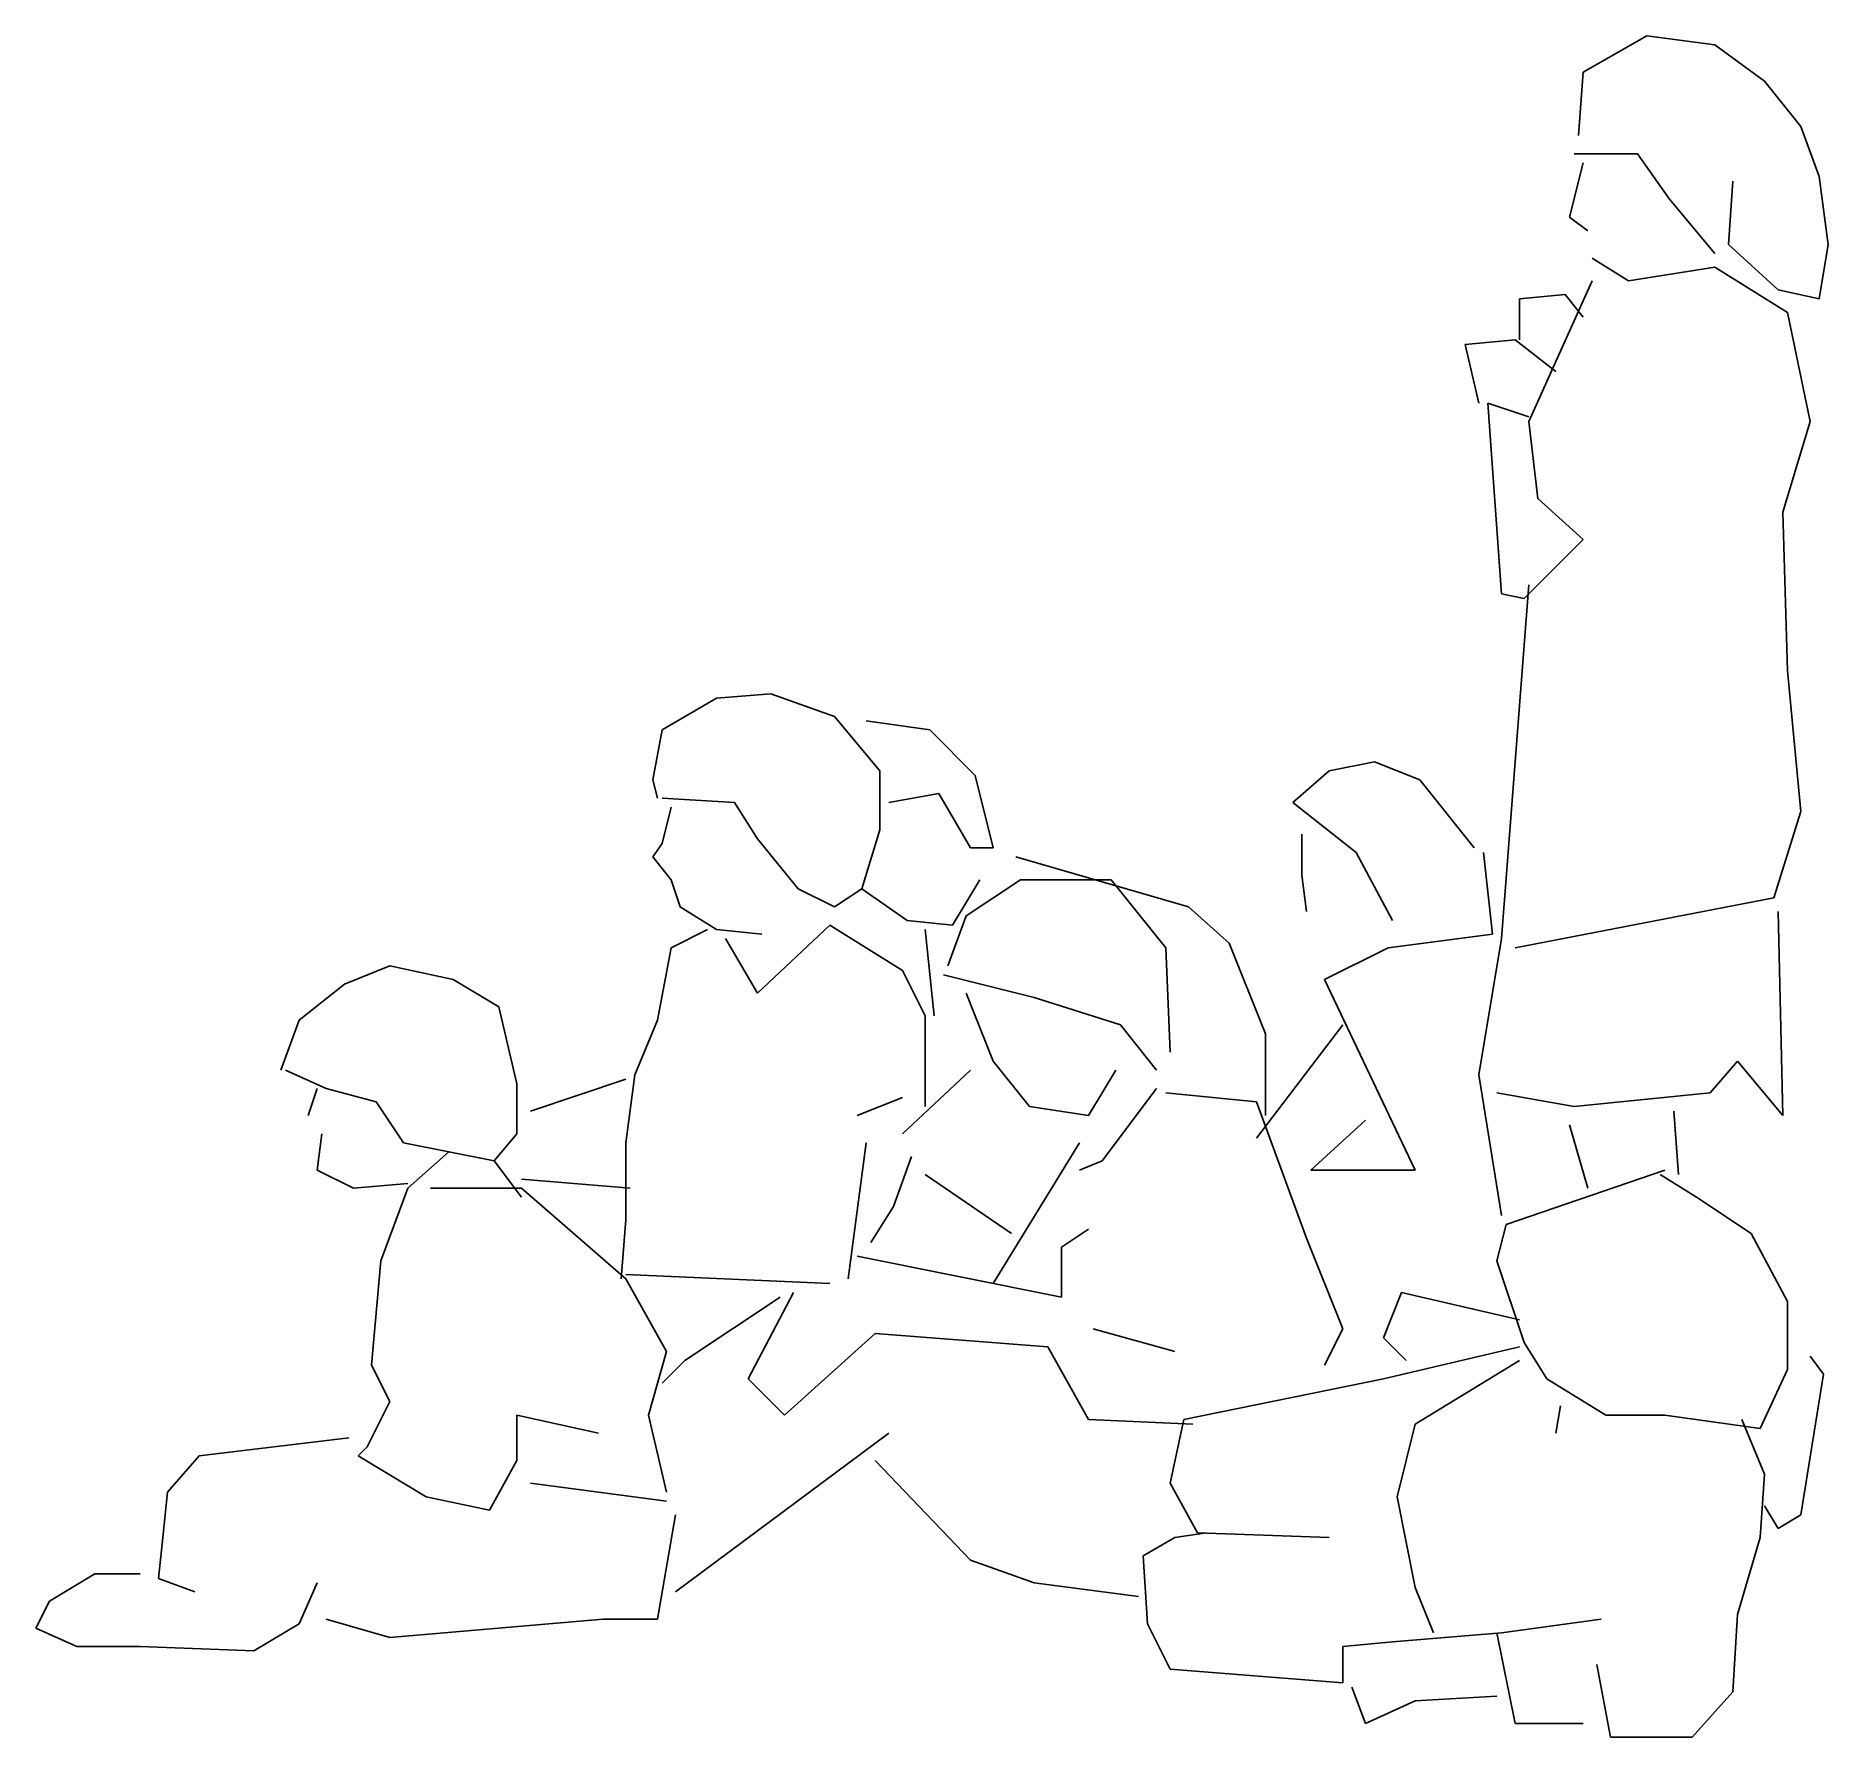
# Model space of a CAD drawing. Header units: millimetres. Extents: x -1531.67 to -1530.09, y 1855.66 to 1857.16.
import ezdxf

# ---------------------------------------------------------------- set-up
doc = ezdxf.new("R2010")
doc.units = ezdxf.units.MM
doc.header["$LTSCALE"] = 10
doc.layers.add('Humanos', color=2, linetype='Continuous')

msp = doc.modelspace()

# ---------------------------------------------------------------- linework, layer by layer
at = {"layer": 'Humanos'}
for p, q in [((-1530.3091, 1857.1285), (-1530.2531, 1857.1605)), ((-1530.2531, 1857.1605), (-1530.1931, 1857.1525)), ((-1530.1931, 1857.1525), (-1530.1491, 1857.1205)), ((-1530.3131, 1857.0725), (-1530.3091, 1857.1285)), ((-1530.1491, 1857.1205), (-1530.1171, 1857.0805)), ((-1530.1171, 1857.0805), (-1530.1011, 1857.0365)), ((-1530.2611, 1857.0565), (-1530.3171, 1857.0565)), ((-1530.2331, 1857.0165), (-1530.2611, 1857.0565)), ((-1530.3091, 1857.0485), (-1530.3211, 1857.0005)), ((-1530.1811, 1856.9765), (-1530.1771, 1857.0325)), ((-1530.1011, 1857.0365), (-1530.0931, 1856.9765)), ((-1530.1931, 1856.9685), (-1530.2331, 1857.0165)), ((-1530.3211, 1857.0005), (-1530.3051, 1856.9885)), ((-1530.1371, 1856.9365), (-1530.1811, 1856.9765)), ((-1530.0931, 1856.9765), (-1530.1011, 1856.9285)), ((-1530.3011, 1856.9645), (-1530.2691, 1856.9445)), ((-1530.3011, 1856.9445), (-1530.3571, 1856.8205)), ((-1530.2691, 1856.9445), (-1530.1931, 1856.9565)), ((-1530.1931, 1856.9565), (-1530.1291, 1856.9165)), ((-1530.3651, 1856.9285), (-1530.3251, 1856.9325)), ((-1530.3651, 1856.8925), (-1530.3651, 1856.9285)), ((-1530.3251, 1856.9325), (-1530.3091, 1856.9125)), ((-1530.1011, 1856.9285), (-1530.1371, 1856.9365)), ((-1530.1291, 1856.9165), (-1530.1091, 1856.8205)), ((-1530.4131, 1856.8885), (-1530.3691, 1856.8925)), ((-1530.4011, 1856.8365), (-1530.4131, 1856.8885)), ((-1530.3691, 1856.8925), (-1530.3331, 1856.8645)), ((-1530.3811, 1856.6685), (-1530.3931, 1856.8365)), ((-1530.3931, 1856.8365), (-1530.3571, 1856.8245)), ((-1530.3571, 1856.8205), (-1530.3491, 1856.7525)), ((-1530.1091, 1856.8205), (-1530.1331, 1856.7405)), ((-1530.3491, 1856.7525), (-1530.3091, 1856.7165)), ((-1530.1331, 1856.7405), (-1530.1291, 1856.6005)), ((-1530.3091, 1856.7165), (-1530.3611, 1856.6645)), ((-1530.3811, 1856.3645), (-1530.3571, 1856.6765)), ((-1530.3611, 1856.6645), (-1530.3811, 1856.6685)), ((-1530.1291, 1856.6005), (-1530.1171, 1856.4765)), ((-1531.0251, 1856.5805), (-1531.0731, 1856.5765)), ((-1530.9691, 1856.5605), (-1531.0251, 1856.5805)), ((-1531.0731, 1856.5765), (-1531.1211, 1856.5485)), ((-1531.1211, 1856.5485), (-1531.1291, 1856.5045)), ((-1530.9291, 1856.5125), (-1530.9691, 1856.5605)), ((-1530.8851, 1856.5485), (-1530.9411, 1856.5565)), ((-1530.8451, 1856.5085), (-1530.8851, 1856.5485)), ((-1530.4931, 1856.5205), (-1530.5331, 1856.5125)), ((-1530.4531, 1856.5045), (-1530.4931, 1856.5205)), ((-1531.1291, 1856.5045), (-1531.1251, 1856.4885)), ((-1530.9291, 1856.4605), (-1530.9291, 1856.5125)), ((-1530.8291, 1856.4445), (-1530.8451, 1856.5085)), ((-1530.5331, 1856.5125), (-1530.5651, 1856.4845)), ((-1530.4051, 1856.4445), (-1530.4531, 1856.5045)), ((-1531.1211, 1856.4885), (-1531.0571, 1856.4845)), ((-1531.0571, 1856.4845), (-1531.0371, 1856.4525)), ((-1530.9211, 1856.4845), (-1530.8771, 1856.4925)), ((-1530.8771, 1856.4925), (-1530.8491, 1856.4445)), ((-1530.5651, 1856.4845), (-1530.5091, 1856.4405)), ((-1531.1131, 1856.4805), (-1531.1211, 1856.4485)), ((-1530.1171, 1856.4765), (-1530.1411, 1856.4005)), ((-1530.9451, 1856.4085), (-1530.9291, 1856.4605)), ((-1530.5571, 1856.4565), (-1530.5571, 1856.4205)), ((-1531.1211, 1856.4485), (-1531.1291, 1856.4365)), ((-1531.0371, 1856.4525), (-1531.0011, 1856.4085)), ((-1530.8491, 1856.4445), (-1530.8291, 1856.4445)), ((-1530.5091, 1856.4405), (-1530.4771, 1856.3805)), ((-1530.3971, 1856.4405), (-1530.3891, 1856.3685)), ((-1531.1291, 1856.4365), (-1531.1131, 1856.4165)), ((-1530.8091, 1856.4365), (-1530.6571, 1856.3925)), ((-1531.1131, 1856.4165), (-1531.1051, 1856.3925)), ((-1531.0011, 1856.4085), (-1530.9691, 1856.3925)), ((-1530.9691, 1856.3925), (-1530.9451, 1856.4085)), ((-1530.9451, 1856.4085), (-1530.9051, 1856.3805)), ((-1530.8651, 1856.3765), (-1530.8411, 1856.4165)), ((-1530.8051, 1856.4165), (-1530.8531, 1856.3845)), ((-1530.7251, 1856.4165), (-1530.8051, 1856.4165)), ((-1530.6771, 1856.3565), (-1530.7251, 1856.4165)), ((-1530.5571, 1856.4205), (-1530.5531, 1856.3885)), ((-1531.1051, 1856.3925), (-1531.0731, 1856.3725)), ((-1530.6571, 1856.3925), (-1530.6211, 1856.3605)), ((-1530.1411, 1856.4005), (-1530.3691, 1856.3565)), ((-1531.0371, 1856.3165), (-1530.9731, 1856.3765)), ((-1530.9731, 1856.3765), (-1530.9091, 1856.3365)), ((-1530.9051, 1856.3805), (-1530.8651, 1856.3765)), ((-1530.8531, 1856.3845), (-1530.8691, 1856.3405)), ((-1530.1371, 1856.3885), (-1530.1331, 1856.2085)), ((-1531.0811, 1856.3725), (-1531.1131, 1856.3565)), ((-1531.0731, 1856.3725), (-1531.0331, 1856.3685)), ((-1531.0651, 1856.3645), (-1531.0371, 1856.3165)), ((-1530.8891, 1856.3725), (-1530.8811, 1856.2965)), ((-1530.6211, 1856.3605), (-1530.5891, 1856.2805)), ((-1530.4811, 1856.3565), (-1530.3891, 1856.3685)), ((-1530.4011, 1856.2445), (-1530.3811, 1856.3645)), ((-1531.1131, 1856.3565), (-1531.1251, 1856.2925)), ((-1530.6731, 1856.2645), (-1530.6771, 1856.3565)), ((-1530.5371, 1856.3285), (-1530.4811, 1856.3565)), ((-1531.4011, 1856.3245), (-1531.3611, 1856.3405)), ((-1531.3611, 1856.3405), (-1531.3051, 1856.3285)), ((-1531.3051, 1856.3285), (-1531.2651, 1856.3045)), ((-1530.9091, 1856.3365), (-1530.8891, 1856.2965)), ((-1530.8731, 1856.3325), (-1530.7931, 1856.3125)), ((-1530.4571, 1856.1605), (-1530.5371, 1856.3285)), ((-1531.4411, 1856.2925), (-1531.4011, 1856.3245)), ((-1530.8531, 1856.3165), (-1530.8291, 1856.2565)), ((-1530.7931, 1856.3125), (-1530.7171, 1856.2885)), ((-1531.2651, 1856.3045), (-1531.2491, 1856.2365)), ((-1530.8891, 1856.2965), (-1530.8891, 1856.2165)), ((-1531.4571, 1856.2485), (-1531.4411, 1856.2925)), ((-1531.1251, 1856.2925), (-1531.1451, 1856.2445)), ((-1530.7171, 1856.2885), (-1530.6851, 1856.2485)), ((-1530.5211, 1856.2885), (-1530.5971, 1856.1885)), ((-1530.5891, 1856.2805), (-1530.5891, 1856.2085)), ((-1531.4171, 1856.2325), (-1531.4531, 1856.2485)), ((-1530.8491, 1856.2485), (-1530.9091, 1856.1925)), ((-1530.8291, 1856.2565), (-1530.7971, 1856.2165)), ((-1530.7451, 1856.2085), (-1530.7211, 1856.2485)), ((-1530.1731, 1856.2565), (-1530.1971, 1856.2285)), ((-1530.1331, 1856.2085), (-1530.1731, 1856.2565)), ((-1531.4251, 1856.2325), (-1531.4331, 1856.2085)), ((-1531.3731, 1856.2205), (-1531.4171, 1856.2325)), ((-1531.2491, 1856.2365), (-1531.2491, 1856.1925)), ((-1531.1531, 1856.2405), (-1531.2371, 1856.2125)), ((-1531.1451, 1856.2445), (-1531.1531, 1856.1845)), ((-1530.6851, 1856.2325), (-1530.7331, 1856.1685)), ((-1530.3811, 1856.1205), (-1530.4011, 1856.2445)), ((-1531.3491, 1856.1845), (-1531.3731, 1856.2205)), ((-1530.9091, 1856.2245), (-1530.9491, 1856.2085)), ((-1530.7971, 1856.2165), (-1530.7451, 1856.2085)), ((-1530.6771, 1856.2285), (-1530.5971, 1856.2205)), ((-1530.5971, 1856.2205), (-1530.5531, 1856.1005)), ((-1530.3171, 1856.2165), (-1530.3851, 1856.2285)), ((-1530.1971, 1856.2285), (-1530.3171, 1856.2165)), ((-1530.5011, 1856.2045), (-1530.5491, 1856.1605)), ((-1530.3211, 1856.2005), (-1530.3051, 1856.1445)), ((-1530.2291, 1856.2125), (-1530.2251, 1856.1565)), ((-1531.4211, 1856.1925), (-1531.4251, 1856.1605)), ((-1531.2691, 1856.1685), (-1531.3491, 1856.1845)), ((-1531.2491, 1856.1925), (-1531.2691, 1856.1685)), ((-1531.1531, 1856.1845), (-1531.1531, 1856.1165)), ((-1530.9411, 1856.1845), (-1530.9571, 1856.0645)), ((-1530.7531, 1856.1845), (-1530.8291, 1856.0605)), ((-1531.3091, 1856.1765), (-1531.3451, 1856.1445)), ((-1531.2691, 1856.1685), (-1531.2451, 1856.1365)), ((-1530.9011, 1856.1725), (-1530.9171, 1856.1285)), ((-1530.7331, 1856.1685), (-1530.7531, 1856.1605)), ((-1531.4251, 1856.1605), (-1531.3931, 1856.1445)), ((-1531.1491, 1856.1445), (-1531.2451, 1856.1525)), ((-1530.8891, 1856.1565), (-1530.8131, 1856.1045)), ((-1530.5491, 1856.1605), (-1530.4571, 1856.1605)), ((-1530.2371, 1856.1605), (-1530.3771, 1856.1125)), ((-1530.2091, 1856.1365), (-1530.2411, 1856.1565)), ((-1531.3931, 1856.1445), (-1531.3451, 1856.1485)), ((-1531.3451, 1856.1445), (-1531.3691, 1856.0805)), ((-1531.2451, 1856.1445), (-1531.3251, 1856.1445)), ((-1531.1531, 1856.0645), (-1531.2451, 1856.1445)), ((-1530.9171, 1856.1285), (-1530.9371, 1856.0965)), ((-1530.1611, 1856.1045), (-1530.2091, 1856.1365)), ((-1531.1531, 1856.1165), (-1531.1571, 1856.0645)), ((-1530.7451, 1856.1085), (-1530.7691, 1856.0925)), ((-1530.3771, 1856.1125), (-1530.3851, 1856.0805)), ((-1530.7691, 1856.0925), (-1530.7691, 1856.0485)), ((-1530.5531, 1856.1005), (-1530.5211, 1856.0205)), ((-1530.1291, 1856.0445), (-1530.1611, 1856.1045)), ((-1531.3691, 1856.0805), (-1531.3771, 1855.9885)), ((-1530.7691, 1856.0485), (-1530.9491, 1856.0845)), ((-1530.3851, 1856.0805), (-1530.3611, 1856.0085)), ((-1531.1531, 1856.0685), (-1530.9731, 1856.0605)), ((-1531.1171, 1856.0005), (-1531.1531, 1856.0645)), ((-1531.0171, 1856.0485), (-1531.1011, 1855.9925)), ((-1531.0051, 1856.0525), (-1531.0451, 1855.9765)), ((-1530.4691, 1856.0525), (-1530.4851, 1856.0125)), ((-1530.3651, 1856.0285), (-1530.4691, 1856.0525)), ((-1530.1291, 1855.9845), (-1530.1291, 1856.0445)), ((-1531.0131, 1855.9445), (-1530.9331, 1856.0165)), ((-1530.9331, 1856.0165), (-1530.7811, 1856.0045)), ((-1530.7411, 1856.0205), (-1530.6691, 1856.0005)), ((-1530.5211, 1856.0205), (-1530.5371, 1855.9885)), ((-1530.4851, 1856.0125), (-1530.4651, 1855.9925)), ((-1531.1331, 1855.9445), (-1531.1171, 1856.0005)), ((-1530.7811, 1856.0045), (-1530.7451, 1855.9405)), ((-1530.4851, 1855.9765), (-1530.3651, 1856.0045)), ((-1530.3611, 1856.0085), (-1530.3411, 1855.9765)), ((-1530.1091, 1855.9965), (-1530.0971, 1855.9805)), ((-1531.3771, 1855.9885), (-1531.3611, 1855.9565)), ((-1531.1011, 1855.9925), (-1531.1211, 1855.9725)), ((-1530.3651, 1855.9925), (-1530.4571, 1855.9365)), ((-1530.1531, 1855.9325), (-1530.1291, 1855.9845)), ((-1530.0971, 1855.9805), (-1530.1171, 1855.8565)), ((-1531.0451, 1855.9765), (-1531.0131, 1855.9445)), ((-1530.6611, 1855.9405), (-1530.4851, 1855.9765)), ((-1530.3411, 1855.9765), (-1530.2891, 1855.9445)), ((-1531.3611, 1855.9565), (-1531.3811, 1855.9165)), ((-1530.3291, 1855.9525), (-1530.3331, 1855.9285)), ((-1531.2491, 1855.9445), (-1531.1771, 1855.9285)), ((-1531.2491, 1855.9045), (-1531.2491, 1855.9445)), ((-1531.1171, 1855.8765), (-1531.1331, 1855.9445)), ((-1530.7451, 1855.9405), (-1530.6531, 1855.9365)), ((-1530.6731, 1855.8845), (-1530.6611, 1855.9405)), ((-1530.4571, 1855.9365), (-1530.4731, 1855.8725)), ((-1530.2891, 1855.9445), (-1530.2371, 1855.9445)), ((-1530.2371, 1855.9445), (-1530.1531, 1855.9325)), ((-1530.1491, 1855.8925), (-1530.1691, 1855.9405)), ((-1531.3971, 1855.9245), (-1531.5291, 1855.9085)), ((-1531.3811, 1855.9165), (-1531.3891, 1855.9085)), ((-1531.1091, 1855.7885), (-1530.9211, 1855.9285)), ((-1531.5291, 1855.9085), (-1531.5571, 1855.8765)), ((-1531.3891, 1855.9085), (-1531.3291, 1855.8725)), ((-1531.2731, 1855.8605), (-1531.2491, 1855.9045)), ((-1530.9331, 1855.9045), (-1530.8491, 1855.8165)), ((-1531.2371, 1855.8845), (-1531.1171, 1855.8685)), ((-1530.6491, 1855.8405), (-1530.6731, 1855.8845)), ((-1530.1531, 1855.8365), (-1530.1491, 1855.8925)), ((-1531.5571, 1855.8765), (-1531.5611, 1855.8365)), ((-1531.3291, 1855.8725), (-1531.2731, 1855.8605)), ((-1530.4731, 1855.8725), (-1530.4571, 1855.7925)), ((-1531.1251, 1855.7645), (-1531.1091, 1855.8565)), ((-1530.1371, 1855.8445), (-1530.1491, 1855.8645)), ((-1530.1171, 1855.8565), (-1530.1371, 1855.8445)), ((-1531.5611, 1855.8365), (-1531.5651, 1855.8005)), ((-1530.6971, 1855.8205), (-1530.6691, 1855.8365)), ((-1530.6691, 1855.8365), (-1530.6411, 1855.8405)), ((-1530.5331, 1855.8365), (-1530.6491, 1855.8405)), ((-1530.1731, 1855.7685), (-1530.1531, 1855.8365)), ((-1530.8491, 1855.8165), (-1530.7931, 1855.7965)), ((-1530.6931, 1855.7605), (-1530.6971, 1855.8205)), ((-1531.6211, 1855.8045), (-1531.6611, 1855.7805)), ((-1531.5811, 1855.8045), (-1531.6211, 1855.8045)), ((-1531.5651, 1855.8005), (-1531.5331, 1855.7885)), ((-1531.4411, 1855.7605), (-1531.4251, 1855.7965)), ((-1530.7931, 1855.7965), (-1530.7011, 1855.7845)), ((-1530.4571, 1855.7925), (-1530.4411, 1855.7525)), ((-1531.6611, 1855.7805), (-1531.6731, 1855.7565)), ((-1531.4811, 1855.7365), (-1531.4411, 1855.7605)), ((-1531.4171, 1855.7645), (-1531.3611, 1855.7485)), ((-1531.3611, 1855.7485), (-1531.1731, 1855.7645)), ((-1531.1731, 1855.7645), (-1531.1251, 1855.7645)), ((-1530.6731, 1855.7205), (-1530.6931, 1855.7605)), ((-1530.2931, 1855.7645), (-1530.3811, 1855.7525)), ((-1530.1771, 1855.7005), (-1530.1731, 1855.7685)), ((-1531.6731, 1855.7565), (-1531.6371, 1855.7405)), ((-1530.4771, 1855.7445), (-1530.5211, 1855.7405)), ((-1530.3811, 1855.7525), (-1530.4771, 1855.7445)), ((-1530.3851, 1855.7525), (-1530.3691, 1855.6725)), ((-1531.6371, 1855.7405), (-1531.5811, 1855.7405)), ((-1531.5811, 1855.7405), (-1531.4811, 1855.7365)), ((-1530.5211, 1855.7405), (-1530.5211, 1855.7085)), ((-1530.5211, 1855.7085), (-1530.6731, 1855.7205)), ((-1530.2971, 1855.7245), (-1530.2851, 1855.6605)), ((-1530.5131, 1855.7045), (-1530.5011, 1855.6725)), ((-1530.4571, 1855.6925), (-1530.3851, 1855.6965)), ((-1530.2131, 1855.6605), (-1530.1771, 1855.7005)), ((-1530.5011, 1855.6725), (-1530.4571, 1855.6925)), ((-1530.3691, 1855.6725), (-1530.3091, 1855.6725)), ((-1530.2851, 1855.6605), (-1530.2131, 1855.6605))]:
    msp.add_line(p, q, dxfattribs=at)

doc.saveas('drawing.dxf')
